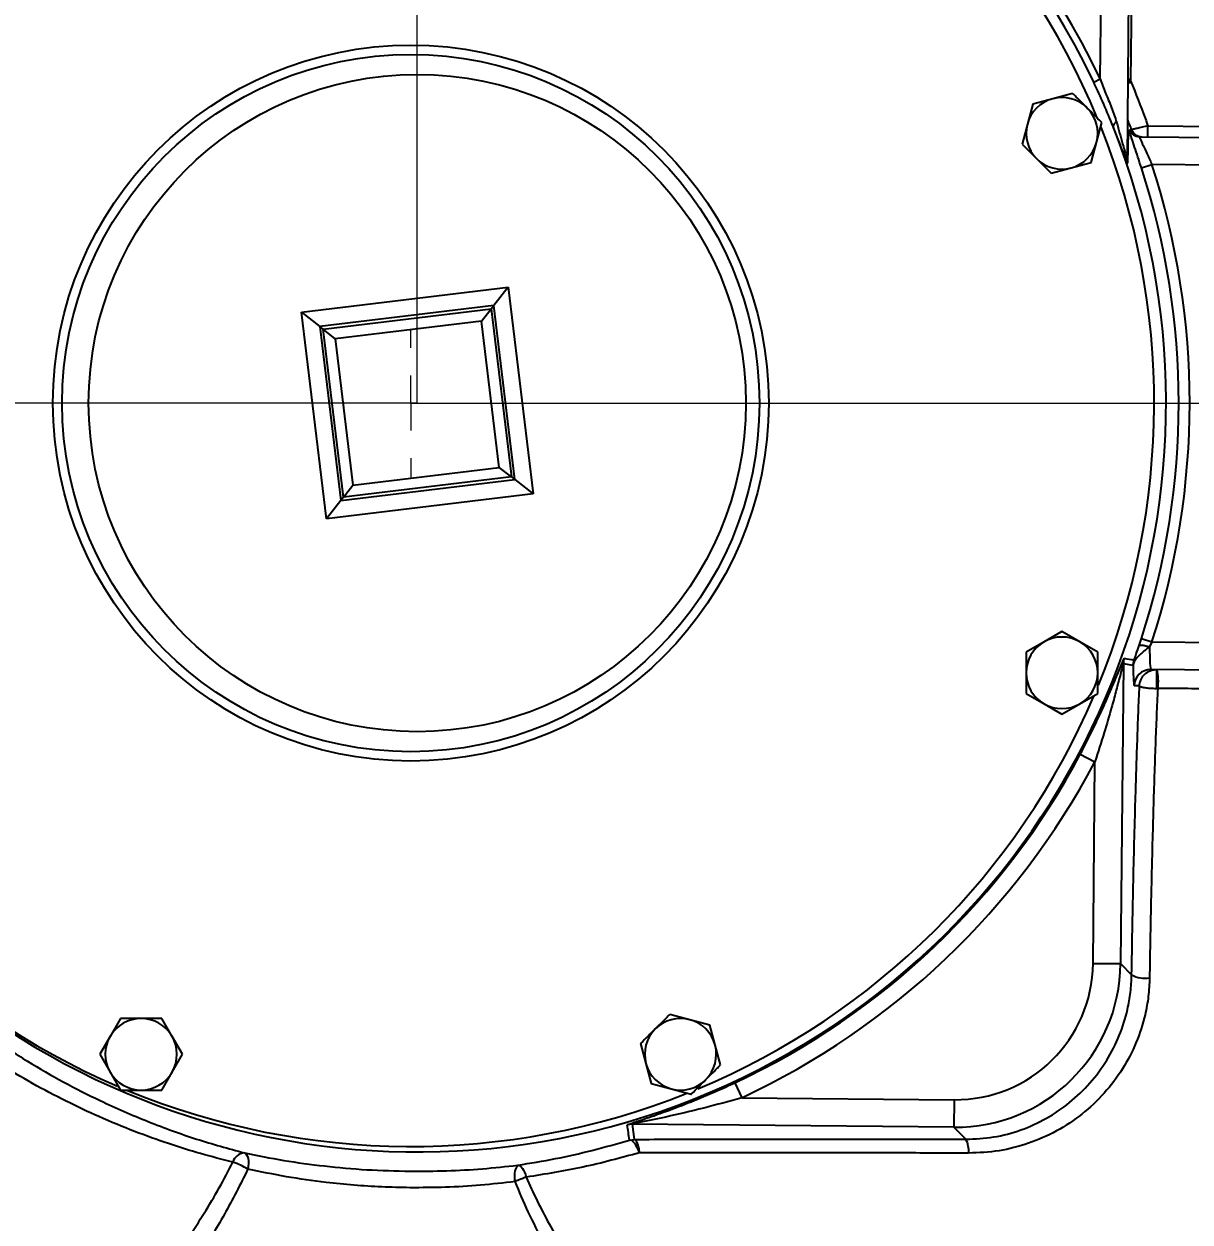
# Model space of a CAD drawing. Header units: millimetres. Extents: x 1663 to 4708, y 540 to 2693.
# Drawn here: x 2977.5 to 3189.3, y 1131.4 to 1349 of the extents above; entities that cross this region are included whole.
import ezdxf

# ---------------------------------------------------------------- set-up
doc = ezdxf.new("R2010")
doc.units = ezdxf.units.MM
doc.layers.add('10', color=7, linetype='Continuous', lineweight=0)
doc.layers.add('AM_5', color=3, linetype='Continuous', lineweight=25)
doc.styles.add('SLDTEXTSTYLE1', font='txt.shx', dxfattribs={"width": 0.7, "bigfont": 'gbcbig.shx'})
doc.dimstyles.new('SLDDIMSTYLE12$0', dxfattribs={"dimtxt": 12, "dimasz": 10, "dimexe": 0, "dimexo": 0.0625, "dimgap": 0.875, "dimtad": 1, "dimdec": 1, "dimlfac": 1.8, "dimrnd": 1e-09, "dimzin": 12, "dimdsep": 46, "dimtxsty": 'SLDTEXTSTYLE1', "dimcen": 0.09, "dimdle": 8.16, "dimclrd": 3, "dimclre": 3, "dimadec": 0, "dimazin": 3, "dimtfac": 1, "dimtdec": 1, "dimtofl": 0, "dimtmove": 0, "dimatfit": 3, "dimfxl": 0, "dimfrac": 2, "dimtolj": 1, "dimlwd": 5, "dimlwe": 5, "dimarcsym": 0})

# ---------------------------------------------------------------- blocks, each defined once
blk = doc.blocks.new('*D56')
at = {"layer": 'AM_5', "color": 3, "lineweight": 5, "transparency": 16777216}
blk.add_line((2531.8, 1192.2), (2531.8, 1508.26), dxfattribs=at)
at = {"layer": 'AM_5', "color": 3, "linetype": 'Continuous', "lineweight": 5, "transparency": 16777216}
for p, q in [((2541.8, 1508.26), (3038.92, 1508.26)), ((3048.92, 1280.2), (3048.92, 1508.26))]:
    blk.add_line(p, q, dxfattribs=at)
at = {"layer": 'AM_5', "color": 3, "transparency": 16777216}
for points in [[(2541.8, 1509.92), (2541.8, 1506.59), (2531.8, 1508.26)], [(3038.92, 1509.92), (3038.92, 1506.59), (3048.92, 1508.26)]]:
    blk.add_solid(points, dxfattribs=at)
at = {"layer": 'Defpoints', "color": 0, "transparency": 16777216}
for p in [(3048.92, 1508.26), (3048.92, 1280.13), (2531.8, 1192.13)]:
    blk.add_point(p, dxfattribs=at)
at = {"layer": 'AM_5', "color": 0, "transparency": 16777216, "insert": (2794.26, 1522.85), "char_height": 12, "width": 2.3333, "attachment_point": 5, "style": 'SLDTEXTSTYLE1'}
blk.add_mtext('\\A1;{\\H2.28571x;520}', dxfattribs=at)
blk = doc.blocks.new('*D57')
at = {"layer": 'AM_5', "color": 3, "lineweight": 5, "transparency": 16777216}
blk.add_line((3048.92, 1280.2), (3048.92, 1719.24), dxfattribs=at)
at = {"layer": 'AM_5', "color": 3, "linetype": 'Continuous', "lineweight": 5, "transparency": 16777216}
for p, q in [((3058.92, 1719.24), (3449.22, 1719.24)), ((3459.22, 1244.46), (3459.22, 1719.24))]:
    blk.add_line(p, q, dxfattribs=at)
at = {"layer": 'AM_5', "color": 3, "transparency": 16777216}
for points in [[(3058.92, 1720.91), (3058.92, 1717.57), (3048.92, 1719.24)], [(3449.22, 1720.91), (3449.22, 1717.57), (3459.22, 1719.24)]]:
    blk.add_solid(points, dxfattribs=at)
at = {"layer": 'Defpoints', "color": 0, "transparency": 16777216}
for p in [(3459.22, 1719.24), (3048.92, 1280.13), (3459.22, 1244.4)]:
    blk.add_point(p, dxfattribs=at)
at = {"layer": 'AM_5', "color": 0, "transparency": 16777216, "insert": (3254.07, 1733.83), "char_height": 12, "attachment_point": 5, "style": 'SLDTEXTSTYLE1'}
blk.add_mtext('\\A1;{\\H2.28571x;410}', dxfattribs=at)
blk = doc.blocks.new('*D60')
at = {"layer": 'AM_5', "color": 3, "lineweight": 5, "transparency": 16777216}
blk.add_line((3048.86, 1280.13), (2781.7, 1280.13), dxfattribs=at)
at = {"layer": 'AM_5', "color": 3, "linetype": 'Continuous', "lineweight": 5, "transparency": 16777216}
for p, q in [((2781.7, 1270.13), (2781.7, 951.26)), ((3046.96, 941.26), (2781.7, 941.26))]:
    blk.add_line(p, q, dxfattribs=at)
at = {"layer": 'AM_5', "color": 3, "transparency": 16777216}
for points in [[(2780.04, 1270.13), (2783.37, 1270.13), (2781.7, 1280.13)], [(2780.04, 951.26), (2783.37, 951.26), (2781.7, 941.26)]]:
    blk.add_solid(points, dxfattribs=at)
at = {"layer": 'Defpoints', "color": 0, "transparency": 16777216}
for p in [(3048.92, 1280.13), (2781.7, 941.26), (3047.02, 941.26)]:
    blk.add_point(p, dxfattribs=at)
at = {"layer": 'AM_5', "color": 0, "transparency": 16777216, "insert": (2767.11, 999.56), "char_height": 12, "attachment_point": 5, "rotation": 90, "style": 'SLDTEXTSTYLE1'}
blk.add_mtext('\\A1;{\\H2.28571x;340}', dxfattribs=at)
blk = doc.blocks.new('*D61')
at = {"layer": 'AM_5', "color": 3, "lineweight": 5, "transparency": 16777216}
blk.add_line((3363.11, 1711.63), (3435.89, 1711.63), dxfattribs=at)
at = {"layer": 'AM_5', "color": 3, "linetype": 'Continuous', "lineweight": 5, "transparency": 16777216}
for p, q in [((3435.89, 1701.63), (3435.89, 1290.13)), ((3048.98, 1280.13), (3435.89, 1280.13))]:
    blk.add_line(p, q, dxfattribs=at)
at = {"layer": 'AM_5', "color": 3, "transparency": 16777216}
for points in [[(3434.22, 1701.63), (3437.56, 1701.63), (3435.89, 1711.63)], [(3434.22, 1290.13), (3437.56, 1290.13), (3435.89, 1280.13)]]:
    blk.add_solid(points, dxfattribs=at)
at = {"layer": 'Defpoints', "color": 0, "transparency": 16777216}
for p in [(3363.04, 1711.63), (3048.92, 1280.13), (3435.89, 1280.13)]:
    blk.add_point(p, dxfattribs=at)
at = {"layer": 'AM_5', "color": 0, "transparency": 16777216, "insert": (3421.3, 1523.28), "char_height": 12, "attachment_point": 5, "rotation": 90, "style": 'SLDTEXTSTYLE1'}
blk.add_mtext('\\A1;{\\H2.28571x;430}', dxfattribs=at)
blk = doc.blocks.new('*D62')
at = {"layer": 'AM_5', "color": 3, "lineweight": 5, "transparency": 16777216}
blk.add_line((3402.19, 1483.08), (3339.83, 1483.08), dxfattribs=at)
at = {"layer": 'AM_5', "color": 3, "linetype": 'Continuous', "lineweight": 5, "transparency": 16777216}
for p, q in [((3339.83, 1473.08), (3339.83, 1290.13)), ((3048.98, 1280.13), (3339.83, 1280.13))]:
    blk.add_line(p, q, dxfattribs=at)
at = {"layer": 'AM_5', "color": 3, "transparency": 16777216}
for points in [[(3338.17, 1473.08), (3341.5, 1473.08), (3339.83, 1483.08)], [(3338.17, 1290.13), (3341.5, 1290.13), (3339.83, 1280.13)]]:
    blk.add_solid(points, dxfattribs=at)
at = {"layer": 'Defpoints', "color": 0, "transparency": 16777216}
for p in [(3402.25, 1483.08), (3048.92, 1280.13), (3339.83, 1280.13)]:
    blk.add_point(p, dxfattribs=at)
at = {"layer": 'AM_5', "color": 0, "transparency": 16777216, "insert": (3325.24, 1381.61), "char_height": 12, "attachment_point": 5, "rotation": 90, "style": 'SLDTEXTSTYLE1'}
blk.add_mtext('\\A1;{\\H2.28571x;200}', dxfattribs=at)
blk = doc.blocks.new('*D76')
at = {"layer": 'AM_5', "color": 3, "lineweight": 5, "transparency": 16777216}
blk.add_line((3048.89, 1280.05), (3048.89, 1626.02), dxfattribs=at)
at = {"layer": 'AM_5', "color": 3, "linetype": 'Continuous', "lineweight": 5, "transparency": 16777216}
for p, q in [((3058.89, 1626.02), (3131.88, 1626.02)), ((3141.88, 1582.7), (3141.88, 1626.02))]:
    blk.add_line(p, q, dxfattribs=at)
at = {"layer": 'AM_5', "color": 3, "transparency": 16777216}
for points in [[(3058.89, 1627.69), (3058.89, 1624.36), (3048.89, 1626.02)], [(3131.88, 1627.69), (3131.88, 1624.36), (3141.88, 1626.02)]]:
    blk.add_solid(points, dxfattribs=at)
at = {"layer": 'Defpoints', "color": 0, "transparency": 16777216}
for p in [(3141.88, 1626.02), (3141.88, 1582.63), (3048.89, 1279.99)]:
    blk.add_point(p, dxfattribs=at)
at = {"layer": 'AM_5', "color": 0, "transparency": 16777216, "insert": (3095.38, 1632.9), "char_height": 12, "attachment_point": 5, "style": 'SLDTEXTSTYLE1'}
blk.add_mtext('\\A1;93', dxfattribs=at)
blk = doc.blocks.new('SW_CENTERMARKSYMBOL_12')
at = {"layer": '10', "color": 0}
for p, q in [((0, 1), (0, 1.35)), ((0, 0), (0, 0.5)), ((-1, 0), (-1.35, 0)), ((0, 0), (-0.5, 0)), ((0, 0), (0, -0.5)), ((0, 0), (0.5, 0)), ((1, 0), (1.35, 0)), ((0, -1), (0, -1.35))]:
    blk.add_line(p, q, dxfattribs=at)

msp = doc.modelspace()

# ---------------------------------------------------------------- linework, layer by layer
at = {"color": 7, "linetype": 'Continuous', "lineweight": 25}
for p, q in [((3172.969, 1338.995), (3173.752, 1423.557)), ((3178.752, 1423.511), (3177.834, 1324.359)), ((3178.974, 1393.508), (3178.466, 1338.635)), ((3171.774, 1338.428), (3172.969, 1338.995)), ((3178.363, 1338.318), (3177.962, 1338.139)), ((3177.971, 1339.181), (3178.363, 1338.318)), ((3167.949, 1336.367), (3164.324, 1335.396)), ((3160.699, 1334.424), (3159.728, 1330.8)), ((3164.324, 1335.396), (3160.699, 1334.424)), ((3159.728, 1330.8), (3158.756, 1327.175)), ((3172.285, 1327.435), (3173.256, 1331.06)), ((3178.019, 1329.365), (3177.94, 1323.701)), ((3181.619, 1330.48), (3215.773, 1330.164)), ((3171.314, 1323.81), (3172.285, 1327.435)), ((3180.101, 1328.494), (3217.371, 1328.149)), ((3164.064, 1321.867), (3167.689, 1322.839)), ((3167.689, 1322.839), (3171.314, 1323.81)), ((3180.445, 1322.856), (3182.346, 1323.473)), ((3217.325, 1323.15), (3182.346, 1323.473)), ((3027.875, 1296.636), (3065.422, 1301.178)), ((3065.422, 1301.178), (3062.807, 1297.844)), ((3065.422, 1301.178), (3069.963, 1263.631)), ((3062.807, 1297.844), (3031.209, 1294.022)), ((3031.808, 1293.552), (3062.338, 1297.245)), ((3060.595, 1295.023), (3062.338, 1297.245)), ((3062.338, 1297.245), (3062.807, 1297.844)), ((3062.338, 1297.245), (3066.031, 1266.715)), ((3066.629, 1266.246), (3062.807, 1297.844)), ((3027.875, 1296.636), (3031.209, 1294.022)), ((3032.417, 1259.09), (3027.875, 1296.636)), ((3060.595, 1295.023), (3034.03, 1291.809)), ((3063.808, 1268.458), (3060.595, 1295.023)), ((3031.209, 1294.022), (3035.031, 1262.424)), ((3031.808, 1293.552), (3031.209, 1294.022)), ((3034.03, 1291.809), (3031.808, 1293.552)), ((3035.501, 1263.022), (3031.808, 1293.552)), ((3034.03, 1291.809), (3037.244, 1265.245)), ((3037.244, 1265.245), (3063.808, 1268.458)), ((3066.031, 1266.715), (3063.808, 1268.458)), ((3035.031, 1262.424), (3066.629, 1266.246)), ((3066.031, 1266.715), (3035.501, 1263.022)), ((3066.031, 1266.715), (3066.629, 1266.246)), ((3066.629, 1266.246), (3069.963, 1263.631)), ((3035.501, 1263.022), (3037.244, 1265.245)), ((3069.963, 1263.631), (3032.417, 1259.09)), ((3035.031, 1262.424), (3032.417, 1259.09)), ((3035.501, 1263.022), (3035.031, 1262.424)), ((3166.006, 1238.656), (3162.756, 1236.779)), ((3169.256, 1236.779), (3166.006, 1238.656)), ((3162.756, 1236.779), (3159.506, 1234.903)), ((3172.506, 1234.903), (3169.256, 1236.779)), ((3180.026, 1236.13), (3180.431, 1237.369)), ((3180.431, 1237.369), (3182.332, 1236.751)), ((3182.332, 1236.751), (3181.924, 1235.854)), ((3182.332, 1236.751), (3216.522, 1236.434)), ((3177.155, 1232.805), (3176.651, 1178.333)), ((3178.934, 1232.487), (3177.155, 1232.805)), ((3216.476, 1231.435), (3182.161, 1231.752)), ((3159.506, 1227.397), (3162.756, 1225.521)), ((3169.256, 1225.521), (3172.506, 1227.397)), ((3180.088, 1228.771), (3179.135, 1228.78)), ((3183.215, 1228.315), (3183.392, 1228.316)), ((3162.756, 1225.521), (3166.006, 1223.645)), ((3166.006, 1223.645), (3169.256, 1225.521)), ((3169.343, 1216.401), (3171.993, 1214.998)), ((3171.654, 1178.379), (3171.993, 1214.998)), ((3171.654, 1178.379), (3176.651, 1178.333)), ((3176.651, 1178.333), (3178.666, 1176.28)), ((2995.013, 1168.377), (2993.137, 1165.127)), ((3004.395, 1165.127), (3002.519, 1168.377)), ((3098.416, 1168.156), (3094.791, 1169.127)), ((3102.04, 1167.184), (3098.416, 1168.156)), ((3103.012, 1163.559), (3102.04, 1167.184)), ((2993.137, 1165.127), (2991.261, 1161.877)), ((3006.272, 1161.877), (3004.395, 1165.127)), ((2991.261, 1161.877), (2993.137, 1158.627)), ((3004.395, 1158.627), (3006.272, 1161.877)), ((3089.483, 1163.82), (3090.455, 1160.195)), ((3103.983, 1159.935), (3103.012, 1163.559)), ((3090.455, 1160.195), (3091.426, 1156.57)), ((2993.137, 1158.627), (2995.013, 1155.377)), ((3002.519, 1155.377), (3004.395, 1158.627)), ((3091.426, 1156.57), (3095.051, 1155.599)), ((3095.051, 1155.599), (3098.676, 1154.627)), ((3106.608, 1156.7), (3107.877, 1153.984)), ((3107.877, 1153.984), (3146.439, 1153.627)), ((3146.439, 1153.627), (3146.393, 1148.63)), ((3087.063, 1149.052), (3087.112, 1149.084)), ((3146.393, 1148.63), (3087.929, 1149.171)), ((3087.929, 1149.171), (3088.306, 1146.421)), ((3148.55, 1146.433), (3146.393, 1148.63)), ((3087.448, 1146.304), (3088.306, 1146.421))]:
    msp.add_line(p, q, dxfattribs=at)
at = {"color": 7, "linetype": 'Continuous', "lineweight": 25, "flags": 128}
for points in [[(3178.253, 1329.778), (3178.403, 1329.777), (3178.662, 1329.776)], [(3089.289, 1143.992), (3089.099, 1144.493), (3088.883, 1144.959), (3088.647, 1145.375), (3088.399, 1145.727), (3088.147, 1146.004), (3087.899, 1146.196), (3087.664, 1146.297), (3087.448, 1146.304)], [(3017.549, 1143.956), (3017.757, 1143.841), (3017.937, 1143.634), (3018.081, 1143.342), (3018.187, 1142.975), (3018.25, 1142.545), (3018.268, 1142.066), (3018.24, 1141.553), (3018.168, 1141.023)], [(3067.149, 1141.729), (3067.371, 1141.702), (3067.598, 1141.594), (3067.822, 1141.408), (3068.04, 1141.151), (3068.243, 1140.827), (3068.428, 1140.448), (3068.588, 1140.022), (3068.72, 1139.562)]]:
    msp.add_lwpolyline(points, dxfattribs=at)
at = {"color": 7, "linetype": 'Continuous', "lineweight": 25}
for centre, radius in [((3047.75, 1280.134), 65), ((3047.75, 1280.134), 63.318), ((3048.919, 1280.134), 59.677)]:
    msp.add_circle(centre, radius, dxfattribs=at)
for centre, radius, start, end in [((3048.919, 1280.134), 137.307, 25.38422, 74.34127), ((3048.919, 1280.134), 135.984, 25.38422, 75.70908), ((3047.75, 1280.134), 135, 112.71649, 156.82438), ((3047.75, 1280.134), 135, 22.54914, 66.73848), ((3048.919, 1280.134), 135.984, 21.68503, 25.38422), ((3166.006, 1329.117), 6.5, 105, 165), ((3166.006, 1329.117), 6.5, 45, 105), ((3166.006, 1329.117), 6.5, 345, 45), ((3048.919, 1280.134), 135.984, 212.60173, 21.68503), ((3166.006, 1329.117), 6.5, 165, 225), ((3047.75, 1280.134), 135, 337.69714, 21.79497), ((3176.311, 1330.144), 1.059, 111.39304, 167.1143), ((3179.87, 1330.077), 1.983, 179.47244, 201.05593), ((3180.12, 1330.493), 1.999, 200.95852, 269.45897), ((3180.529, 1330.489), 1.999, 200.89746, 269.45904), ((3091.185, 1330.817), 90.435, 358.51936, 359.78652), ((3166.006, 1329.117), 6.5, 285, 345), ((3166.006, 1329.117), 6.5, 225, 285), ((3179.813, 1324.34), 1.979, 179.47216, 198.86257), ((3048.919, 1280.134), 138.29, 341.98662, 17.99488), ((3048.919, 1280.134), 140.289, 341.98662, 17.99488), ((3166.006, 1231.15), 6.5, 120, 180), ((3166.006, 1231.15), 6.5, 60, 120), ((3166.006, 1231.15), 6.5, 0, 60), ((3180.157, 1232.777), 3.002, 160.16978, 179.45781), ((3462.167, 2787.282), 1579.383, 259.610153, 259.675889), ((3179.632, 1233.337), 0.533, 165.65502, 200.31928), ((3182.134, 1228.753), 2.999, 89.48721, 179.4872), ((3156.393, 1229.895), 26.868, 356.6307, 3.94416), ((3175.497, 1229.719), 8.019, 349.92227, 14.61049), ((3166.006, 1231.15), 6.5, 180, 240), ((3166.006, 1231.15), 6.5, 300, 0), ((3047.75, 1280.134), 135, 202.64746, 246.75913), ((3047.75, 1280.134), 135, 292.70574, 336.77891), ((3166.006, 1231.15), 6.5, 240, 300), ((3048.919, 1280.134), 136.249, 295.04967, 332.11054), ((3048.919, 1280.134), 139.247, 295.04967, 332.11054), ((3181.19, 1181.333), 5.648, 243.45041, 277.40401), ((2998.766, 1161.877), 6.5, 90, 150), ((2998.766, 1161.877), 6.5, 30, 90), ((3096.733, 1161.877), 6.5, 75, 135), ((3096.733, 1161.877), 6.5, 135, 195), ((3096.733, 1161.877), 6.5, 15, 75), ((2998.766, 1161.877), 6.5, 150, 210), ((2998.766, 1161.877), 6.5, 330, 30), ((3096.733, 1161.877), 6.5, 315, 15), ((3096.733, 1161.877), 6.5, 195, 255), ((2998.766, 1161.877), 6.5, 210, 270), ((2998.766, 1161.877), 6.5, 270, 330), ((3047.75, 1280.134), 135, 247.60479, 291.73669), ((3096.733, 1161.877), 6.5, 255, 315), ((3087.901, 1146.17), 3.002, 89.48008, 106.21435), ((1270.981, 893.029), 1834.04, 7.937744, 8.024427), ((3144.995, 1144.42), 4.085, 352.91867, 29.51419), ((3017.658, 1141.672), 2.287, 92.71565, 164.62279), ((3011.262, 1129.649), 13.306, 58.73412, 71.64587), ((3070.025, 1139.781), 3.474, 145.88089, 197.01279), ((3076.981, 1115.723), 25.229, 109.11281, 114.03823)]:
    msp.add_arc(centre, radius, start, end, dxfattribs=at)
for centre, major_axis, ratio, start_param, end_param in [((3182.207, 1236.752), (0.046, 5), 0.0558732, 1.7519417, 3.1415927), ((3179.209, 1236.78), (0.074, 8), 0.0349208, 2.1376065, 3.1415927), ((3146.64, 1178.641), (-21.033, 21.426), 0.9991879, 2.3568035, 3.9263818), ((3146.64, 1178.641), (-17.535, 17.862), 0.9987828, 2.3568035, 3.9263818)]:
    msp.add_ellipse(centre, major_axis=major_axis, ratio=ratio, start_param=start_param, end_param=end_param, dxfattribs=at)
for points, knots in [([(3172.969, 1338.995), (3173.277, 1338.13), (3173.91, 1336.352), (3175.056, 1333.782), (3175.638, 1332.006), (3175.925, 1331.13)], [0, 0, 0, 0, 0.3242836, 0.6667767, 1, 1, 1, 1]), ([(3178.363, 1338.318), (3178.374, 1338.325), (3178.401, 1338.341), (3178.435, 1338.397), (3178.461, 1338.497), (3178.464, 1338.583), (3178.466, 1338.635)], [0, 0, 0, 0, 0.1165665, 0.2655633, 0.5507628, 1, 1, 1, 1]), ([(3178.466, 1338.635), (3179.391, 1336.357), (3180.488, 1333.656), (3181.466, 1330.91), (3181.619, 1330.48)], [0, 0, 0, 0, 0.8435767, 1, 1, 1, 1]), ([(3170.602, 1333.713), (3169.938, 1334.378), (3169.047, 1335.269), (3168.171, 1336.145), (3167.949, 1336.367)], [0, 0, 0, 0, 0.7469333, 1, 1, 1, 1]), ([(3173.256, 1331.06), (3173.232, 1331.083), (3172.358, 1331.958), (3171.468, 1332.848), (3170.602, 1333.713)], [0, 0, 0, 0, 0.0269953, 1, 1, 1, 1]), ([(3178.662, 1329.776), (3178.548, 1330.078), (3178.308, 1330.711), (3178.041, 1331.334), (3177.902, 1331.661)], [0, 0, 0, 0, 0.4753838, 1, 1, 1, 1]), ([(3177.94, 1323.701), (3177.935, 1323.694), (3177.925, 1323.68), (3177.847, 1323.845), (3177.736, 1324.115), (3177.559, 1324.563), (3177.287, 1325.273), (3176.806, 1326.532), (3176.139, 1328.258), (3175.565, 1329.675), (3175.279, 1330.38)], [0, 0, 0, 0, 0.0618743, 0.1258885, 0.1858688, 0.2517245, 0.3674616, 0.5021894, 0.7522187, 1, 1, 1, 1]), ([(3175.925, 1331.13), (3176.303, 1329.799), (3176.871, 1327.801), (3177.455, 1325.62), (3177.712, 1324.685), (3177.802, 1324.398), (3177.83, 1324.336), (3177.833, 1324.351), (3177.834, 1324.359)], [0, 0, 0, 0, 0.4986372, 0.7486356, 0.8737899, 0.9399385, 0.9701851, 1, 1, 1, 1]), ([(3177.885, 1329.85), (3177.9, 1329.805), (3177.95, 1329.649), (3178.005, 1329.461), (3178.015, 1329.396), (3178.019, 1329.365)], [0, 0, 0, 0, 0.1748949, 0.5997666, 1, 1, 1, 1]), ([(3180.445, 1322.856), (3180.228, 1323.518), (3179.796, 1324.843), (3179.183, 1326.68), (3178.648, 1328.294), (3178.258, 1329.525), (3178.255, 1329.694), (3178.253, 1329.778)], [0, 0, 0, 0, 0.1865226, 0.3732572, 0.5600568, 0.779625, 1, 1, 1, 1]), ([(3181.619, 1330.48), (3181.268, 1330.397), (3180.56, 1330.228), (3179.632, 1330.006), (3178.972, 1329.848), (3178.703, 1329.785), (3178.67, 1329.778), (3178.662, 1329.776)], [0, 0, 0, 0, 0.2331196, 0.469709, 0.7023827, 0.9227288, 1, 1, 1, 1]), ([(3158.756, 1327.175), (3158.978, 1326.953), (3159.855, 1326.076), (3160.745, 1325.186), (3161.41, 1324.521)], [0, 0, 0, 0, 0.2530667, 1, 1, 1, 1]), ([(3180.101, 1328.494), (3180.094, 1328.474), (3180.08, 1328.433), (3180.204, 1328.108), (3180.423, 1327.61), (3180.822, 1326.743), (3181.48, 1325.35), (3182.057, 1324.099), (3182.346, 1323.473)], [0, 0, 0, 0, 0.124139, 0.2508584, 0.3709807, 0.5010025, 0.7503453, 1, 1, 1, 1]), ([(3161.41, 1324.521), (3162.276, 1323.655), (3163.166, 1322.766), (3164.04, 1321.891), (3164.064, 1321.867)], [0, 0, 0, 0, 0.9730048, 1, 1, 1, 1]), ([(2906.814, 1269.934), (2906.861, 1270.367), (2906.984, 1271.504), (2907.296, 1271.994), (2907.705, 1271.536), (2908.195, 1269.827), (2908.799, 1266.947), (2909.52, 1263.244), (2910.374, 1259.083), (2911.344, 1254.735), (2912.564, 1249.841), (2914.092, 1244.423), (2915.97, 1238.577), (2918.255, 1232.341), (2920.985, 1225.807), (2924.19, 1219.071), (2927.879, 1212.238), (2931.577, 1206.185), (2935.115, 1200.95), (2938.353, 1196.521), (2942.328, 1191.496), (2947.166, 1185.941), (2952.887, 1180.08), (2958.93, 1174.552), (2965.143, 1169.478), (2971.578, 1164.791), (2978.068, 1160.584), (2984.678, 1156.783), (2991.998, 1153.064), (3000.102, 1149.542), (3008.893, 1146.348), (3014.661, 1144.755), (3017.549, 1143.956)], [0, 0, 0, 0, 0.0260755, 0.068472, 0.110802, 0.1531098, 0.1954668, 0.2377341, 0.2695275, 0.3011026, 0.332991, 0.3646388, 0.3963559, 0.4278961, 0.4596743, 0.4914516, 0.523018, 0.5548504, 0.5758832, 0.5971224, 0.6186428, 0.6500297, 0.6821661, 0.7136009, 0.745887, 0.7773261, 0.8096086, 0.8409322, 0.8729902, 0.9148954, 0.957384, 1, 1, 1, 1]), ([(3179.116, 1233.469), (3179.143, 1233.543), (3179.274, 1233.897), (3179.587, 1234.809), (3179.854, 1235.613), (3180.026, 1236.13)], [0, 0, 0, 0, 0.0857974, 0.4114987, 1, 1, 1, 1]), ([(3181.924, 1235.854), (3181.369, 1235.441), (3180.536, 1234.82), (3179.592, 1233.846), (3179.286, 1233.384), (3179.132, 1233.152)], [0, 0, 0, 0, 0.498626, 0.748287, 1, 1, 1, 1]), ([(3180.026, 1236.13), (3180.073, 1236.159), (3180.166, 1236.217), (3180.613, 1236.183), (3181.219, 1236.064), (3181.689, 1235.924), (3181.924, 1235.854)], [0, 0, 0, 0, 0.2500015, 0.500002, 0.7500015, 1, 1, 1, 1]), ([(3159.506, 1234.903), (3159.506, 1234.589), (3159.506, 1233.35), (3159.506, 1232.091), (3159.506, 1231.15)], [0, 0, 0, 0, 0.2530667, 1, 1, 1, 1]), ([(3169.343, 1216.401), (3170.17, 1218.004), (3171.824, 1221.209), (3173.756, 1225.388), (3175.252, 1228.844), (3176.253, 1231.261), (3176.914, 1232.887), (3177.251, 1233.68), (3177.308, 1233.76), (3177.333, 1233.795)], [0, 0, 0, 0, 0.2471586, 0.4942516, 0.6433281, 0.7917771, 0.8949186, 0.9533643, 1, 1, 1, 1]), ([(3172.506, 1231.15), (3172.506, 1232.091), (3172.506, 1233.35), (3172.506, 1234.589), (3172.506, 1234.903)], [0, 0, 0, 0, 0.7469333, 1, 1, 1, 1]), ([(3177.155, 1232.805), (3177.148, 1232.793), (3177.135, 1232.772), (3177.064, 1232.54), (3176.867, 1231.808), (3176.432, 1230.107), (3175.794, 1227.677), (3174.866, 1224.284), (3173.635, 1220.048), (3172.569, 1216.77), (3171.993, 1214.998)], [0, 0, 0, 0, 0.0195494, 0.0331409, 0.0802873, 0.1758773, 0.3274564, 0.4794382, 0.7186455, 1, 1, 1, 1]), ([(3178.934, 1232.487), (3178.934, 1232.49), (3178.939, 1232.823), (3179.028, 1233.148), (3179.116, 1233.469)], [0, 0, 0, 0, 0.0113379, 1, 1, 1, 1]), ([(3179.132, 1233.152), (3179.039, 1232.937), (3178.945, 1232.719), (3178.934, 1232.489), (3178.934, 1232.487)], [0, 0, 0, 0, 0.988646, 1, 1, 1, 1]), ([(3180.088, 1228.771), (3180.088, 1228.774), (3180.088, 1228.781), (3180.088, 1228.791), (3180.089, 1228.804), (3180.09, 1228.822), (3180.091, 1228.849), (3180.094, 1228.892), (3180.1, 1228.957), (3180.111, 1229.06), (3180.136, 1229.223), (3180.195, 1229.489), (3180.375, 1230.02), (3180.813, 1230.729), (3181.552, 1231.328), (3182.247, 1231.616), (3182.758, 1231.729), (3183.057, 1231.738), (3183.197, 1231.743)], [0, 0, 0, 0, 0.00213552, 0.00466849, 0.00722082, 0.01116908, 0.01727817, 0.0267362, 0.04139976, 0.06421255, 0.1000087, 0.15744131, 0.25588711, 0.48966094, 0.70782428, 0.83342761, 0.92199918, 1, 1, 1, 1]), ([(3159.506, 1231.15), (3159.506, 1229.926), (3159.506, 1228.668), (3159.506, 1227.431), (3159.506, 1227.397)], [0, 0, 0, 0, 0.97300478, 1, 1, 1, 1]), ([(3172.506, 1227.397), (3172.506, 1227.431), (3172.506, 1228.668), (3172.506, 1229.926), (3172.506, 1231.15)], [0, 0, 0, 0, 0.0269953, 1, 1, 1, 1]), ([(3178.666, 1176.28), (3178.71, 1179.006), (3178.799, 1184.458), (3178.961, 1192.505), (3179.145, 1200.397), (3179.334, 1207.424), (3179.52, 1213.551), (3179.699, 1218.868), (3179.887, 1223.984), (3180.021, 1227.176), (3180.088, 1228.771)], [0, 0, 0, 0, 0.1393681, 0.2787363, 0.4221541, 0.565572, 0.6732645, 0.780957, 0.8904785, 1, 1, 1, 1]), ([(3180.088, 1228.771), (3180.088, 1228.771), (3180.088, 1228.77), (3180.089, 1228.769), (3180.089, 1228.767), (3180.09, 1228.765), (3180.092, 1228.761), (3180.095, 1228.755), (3180.101, 1228.747), (3180.113, 1228.733), (3180.139, 1228.711), (3180.2, 1228.674), (3180.383, 1228.599), (3180.826, 1228.493), (3181.568, 1228.396), (3182.264, 1228.345), (3182.775, 1228.322), (3183.074, 1228.318), (3183.215, 1228.315)], [0, 0, 0, 0, 0.0021399, 0.0046742, 0.0072301, 0.0111847, 0.0173054, 0.0267853, 0.0414922, 0.0643933, 0.100375, 0.1582086, 0.2575585, 0.4895782, 0.7074963, 0.833144, 0.9218448, 1, 1, 1, 1]), ([(3183.392, 1228.316), (3183.32, 1226.691), (3183.177, 1223.44), (3182.972, 1218.121), (3182.777, 1212.492), (3182.591, 1206.5), (3182.424, 1200.435), (3182.274, 1194.349), (3182.142, 1188.303), (3182.022, 1182.097), (3181.953, 1177.854), (3181.918, 1175.732)], [0, 0, 0, 0, 0.1129349, 0.2258698, 0.3411005, 0.4563312, 0.5741729, 0.6796968, 0.7852206, 0.8926103, 1, 1, 1, 1]), ([(3216.433, 1228.024), (3212.742, 1228.058), (3205.367, 1228.126), (3194.34, 1228.224), (3187.035, 1228.285), (3183.392, 1228.316)], [0, 0, 0, 0, 0.3344331, 0.6681512, 1, 1, 1, 1]), ([(3148.55, 1146.433), (3150.249, 1146.515), (3153.646, 1146.68), (3158.587, 1148.015), (3163.237, 1150.124), (3167.485, 1153.002), (3171.195, 1156.581), (3174.242, 1160.696), (3176.531, 1165.226), (3177.857, 1169.424), (3178.521, 1173.141), (3178.618, 1175.234), (3178.666, 1176.28)], [0, 0, 0, 0, 0.109353, 0.2187142, 0.3280632, 0.4374004, 0.546481, 0.6555284, 0.7606059, 0.865666, 0.9328316, 1, 1, 1, 1]), ([(3181.918, 1175.732), (3181.866, 1174.614), (3181.761, 1172.377), (3181.038, 1168.406), (3179.591, 1163.924), (3177.091, 1159.089), (3173.764, 1154.704), (3169.711, 1150.889), (3165.075, 1147.827), (3159.996, 1145.585), (3154.605, 1144.171), (3150.901, 1144.001), (3149.049, 1143.917)], [0, 0, 0, 0, 0.0664835, 0.1329651, 0.2373496, 0.3417564, 0.4506729, 0.5596283, 0.669444, 0.7792789, 0.8896403, 1, 1, 1, 1]), ([(3015.452, 1142.278), (3013.5, 1142.778), (3009.632, 1143.768), (3003.666, 1145.635), (2997.493, 1147.851), (2991.289, 1150.417), (2985.087, 1153.331), (2979.037, 1156.526), (2972.941, 1160.132), (2966.929, 1164.111), (2961.099, 1168.375), (2957.373, 1171.481), (2955.558, 1172.993)], [0, 0, 0, 0, 0.0983606, 0.1949021, 0.2961379, 0.402868, 0.4994826, 0.6007187, 0.7010737, 0.8024625, 0.9037741, 1, 1, 1, 1]), ([(2998.766, 1168.377), (2997.542, 1168.377), (2996.284, 1168.377), (2995.047, 1168.377), (2995.013, 1168.377)], [0, 0, 0, 0, 0.97300478, 1, 1, 1, 1]), ([(3002.519, 1168.377), (3002.205, 1168.377), (3000.966, 1168.377), (2999.707, 1168.377), (2998.766, 1168.377)], [0, 0, 0, 0, 0.2530667, 1, 1, 1, 1]), ([(3094.791, 1169.127), (3094.569, 1168.905), (3093.692, 1168.029), (3092.802, 1167.138), (3092.137, 1166.473)], [0, 0, 0, 0, 0.2530667, 1, 1, 1, 1]), ([(3092.137, 1166.473), (3091.271, 1165.608), (3090.382, 1164.718), (3089.507, 1163.843), (3089.483, 1163.82)], [0, 0, 0, 0, 0.9730048, 1, 1, 1, 1]), ([(3101.329, 1157.281), (3101.994, 1157.946), (3102.885, 1158.836), (3103.761, 1159.713), (3103.983, 1159.935)], [0, 0, 0, 0, 0.7469333, 1, 1, 1, 1]), ([(2995.013, 1155.377), (2995.047, 1155.377), (2996.284, 1155.377), (2997.542, 1155.377), (2998.766, 1155.377)], [0, 0, 0, 0, 0.0269953, 1, 1, 1, 1]), ([(2998.766, 1155.377), (2999.707, 1155.377), (3000.966, 1155.377), (3002.205, 1155.377), (3002.519, 1155.377)], [0, 0, 0, 0, 0.7469333, 1, 1, 1, 1]), ([(3087.112, 1149.084), (3087.246, 1149.137), (3087.511, 1149.242), (3088.725, 1149.651), (3090.595, 1150.276), (3093.7, 1151.355), (3097.515, 1152.784), (3102.074, 1154.637), (3105.098, 1156.013), (3106.608, 1156.7)], [0, 0, 0, 0, 0.0525833, 0.1042487, 0.233588, 0.352354, 0.5677926, 0.7842244, 1, 1, 1, 1]), ([(3098.676, 1154.627), (3098.699, 1154.651), (3099.574, 1155.526), (3100.464, 1156.415), (3101.329, 1157.281)], [0, 0, 0, 0, 0.0269953, 1, 1, 1, 1]), ([(3107.877, 1153.984), (3105.568, 1153.342), (3100.951, 1152.058), (3095.501, 1150.789), (3091.595, 1149.951), (3089.69, 1149.56), (3088.558, 1149.326), (3088.153, 1149.236), (3087.961, 1149.189), (3087.939, 1149.177), (3087.929, 1149.171)], [0, 0, 0, 0, 0.3307571, 0.661265, 0.7793778, 0.9018744, 0.946098, 0.9683612, 0.9854268, 1, 1, 1, 1]), ([(3067.149, 1141.729), (3069.447, 1142.107), (3073.949, 1142.848), (3080.724, 1144.37), (3085.186, 1145.653), (3087.449, 1146.304)], [0, 0, 0, 0, 0.3393773, 0.6649808, 1, 1, 1, 1]), ([(3088.306, 1146.421), (3093.2, 1146.436), (3102.988, 1146.466), (3117.976, 1146.479), (3133.152, 1146.471), (3143.418, 1146.446), (3148.55, 1146.433)], [0, 0, 0, 0, 0.24906391, 0.49812915, 0.74906425, 1, 1, 1, 1]), ([(2978.559, 1093.807), (2979.081, 1094.322), (2980.119, 1095.349), (2981.95, 1097.235), (2983.963, 1099.366), (2986.225, 1101.825), (2988.735, 1104.631), (2990.766, 1106.969), (2992.164, 1108.611), (2992.89, 1109.471), (2993.611, 1110.333), (2994.335, 1111.204), (2995.088, 1112.12), (2995.983, 1113.219), (2997.236, 1114.776), (2998.728, 1116.667), (3000.297, 1118.704), (3001.731, 1120.608), (3003.132, 1122.51), (3004.544, 1124.475), (3005.968, 1126.513), (3007.877, 1129.327), (3010.257, 1133.021), (3012.976, 1137.562), (3014.637, 1140.725), (3015.452, 1142.278)], [0, 0, 0, 0, 0.0628863, 0.12533, 0.1861755, 0.2506526, 0.3205742, 0.3900146, 0.4080073, 0.4267181, 0.4447532, 0.4619663, 0.480551, 0.500495, 0.5279516, 0.5724103, 0.6093584, 0.6421563, 0.6769653, 0.7117848, 0.7459499, 0.782583, 0.8550108, 0.9287697, 1, 1, 1, 1]), ([(3017.549, 1143.956), (3019.904, 1143.487), (3024.59, 1142.553), (3032.067, 1141.535), (3039.762, 1140.831), (3044.998, 1140.703), (3047.628, 1140.639)], [0, 0, 0, 0, 0.2508376, 0.4992015, 0.7483815, 1, 1, 1, 1]), ([(3089.289, 1143.992), (3085.868, 1143.06), (3079.019, 1141.193), (3072.155, 1140.106), (3068.72, 1139.562)], [0, 0, 0, 0, 0.4994781, 1, 1, 1, 1]), ([(3149.049, 1143.917), (3147.083, 1143.924), (3141.183, 1143.945), (3131.399, 1143.972), (3118.468, 1143.995), (3104.376, 1144.005), (3094.321, 1143.996), (3089.289, 1143.992)], [0, 0, 0, 0, 0.0968115, 0.2904543, 0.4843107, 0.7418988, 1, 1, 1, 1]), ([(3018.168, 1141.023), (3016.775, 1138.258), (3013.999, 1132.745), (3009.254, 1125.042), (3004.326, 1117.757), (2999.867, 1111.712), (2996.029, 1106.783), (2992.848, 1102.857), (2989.809, 1099.242), (2986.995, 1096.01), (2984.439, 1093.175), (2983.063, 1091.729), (2982.377, 1091.009)], [0, 0, 0, 0, 0.1251004, 0.2493928, 0.3739918, 0.4994655, 0.5830665, 0.6665381, 0.7493203, 0.8336176, 0.9171684, 1, 1, 1, 1]), ([(3047.6, 1137.641), (3045.889, 1137.675), (3042.476, 1137.743), (3037.395, 1138.078), (3031.581, 1138.66), (3025.066, 1139.59), (3020.475, 1140.544), (3018.168, 1141.023)], [0, 0, 0, 0, 0.1675022, 0.3339699, 0.5008822, 0.7492364, 1, 1, 1, 1]), ([(3047.628, 1140.639), (3049.832, 1140.648), (3054.239, 1140.665), (3060.792, 1141.039), (3065.03, 1141.499), (3067.149, 1141.729)], [0, 0, 0, 0, 0.3333806, 0.6665454, 1, 1, 1, 1]), ([(3066.703, 1138.765), (3064.615, 1138.527), (3060.463, 1138.054), (3054.05, 1137.67), (3049.753, 1137.651), (3047.6, 1137.641)], [0, 0, 0, 0, 0.3354831, 0.6671857, 1, 1, 1, 1]), ([(3113.332, 1072.529), (3112.83, 1073.1), (3111.81, 1074.261), (3109.98, 1076.361), (3108.133, 1078.498), (3106.35, 1080.577), (3103.842, 1083.526), (3100.477, 1087.54), (3096.199, 1092.768), (3091.732, 1098.398), (3087.17, 1104.374), (3082.618, 1110.642), (3078.504, 1116.696), (3074.943, 1122.357), (3071.88, 1127.69), (3069.068, 1133.109), (3067.475, 1136.919), (3066.703, 1138.765)], [0, 0, 0, 0, 0.0595747, 0.1209562, 0.163076, 0.206264, 0.2506137, 0.3332282, 0.4168663, 0.5006421, 0.5835312, 0.6674878, 0.7505293, 0.8140491, 0.874927, 0.9394163, 1, 1, 1, 1]), ([(3068.72, 1139.562), (3069.359, 1138.125), (3070.645, 1135.232), (3072.881, 1131.024), (3075.257, 1126.949), (3077.757, 1123.001), (3080.356, 1119.146), (3082.881, 1115.594), (3085.308, 1112.316), (3087.559, 1109.368), (3090.046, 1106.2), (3092.503, 1103.15), (3094.96, 1100.172), (3097.167, 1097.542), (3099.309, 1095.032), (3101.316, 1092.71), (3103.237, 1090.515), (3105.066, 1088.447), (3106.88, 1086.415), (3108.612, 1084.492), (3110.256, 1082.681), (3111.75, 1081.047), (3113.313, 1079.349), (3114.872, 1077.663), (3116.331, 1076.097), (3117.72, 1074.614), (3118.765, 1073.501), (3119.208, 1073.032), (3119.138, 1073.106), (3119.13, 1073.115)], [0, 0, 0, 0, 0.0407708, 0.0820753, 0.1240713, 0.1642771, 0.2052435, 0.2476181, 0.2812635, 0.3159766, 0.3495242, 0.3934236, 0.4270429, 0.4613801, 0.4951175, 0.5272403, 0.5573162, 0.5891294, 0.6194352, 0.6520742, 0.6836084, 0.714046, 0.7433991, 0.7861954, 0.8276454, 0.8678495, 0.930543, 0.9920819, 1, 1, 1, 1])]:
    msp.add_open_spline(points, degree=3, knots=knots, dxfattribs=at)
msp.add_open_spline([(3089.289, 1143.992), (3089.255, 1144.316), (3089.187, 1144.964), (3088.953, 1145.741), (3088.651, 1146.286), (3088.421, 1146.376), (3088.306, 1146.421)], degree=3, dxfattribs=at)

# ---------------------------------------------------------------- block references
at = {"layer": '10', "xscale": 10, "yscale": 10, "zscale": 10}
msp.add_blockref('SW_CENTERMARKSYMBOL_12', (3047.75, 1280.134), dxfattribs=at)

# ---------------------------------------------------------------- dimensions: what is measured, and where the dimension line sits
at = {"layer": 'AM_5'}
for base, p1, p2, text, picture, middle in [((3459.223, 1719.24), (3048.919, 1280.134), (3459.223, 1244.401), '{\\H2.28571x;410}', '*D57', (3254.071, 1719.24)), ((3048.919, 1508.258), (2531.802, 1192.134), (3048.919, 1280.134), '{\\H2.28571x;520}', '*D56', (2794.265, 1508.258))]:
    dim = msp.add_linear_dim(base=base, p1=p1, p2=p2, text=text, dimstyle='SLDDIMSTYLE12$0', override={"dimlfac": 1}, dxfattribs=at)
    dim.commit()
    dim.dimension.update_dxf_attribs({"geometry": picture, "text_midpoint": middle, "dimtype": 160})
for base, p1, p2, text, picture, middle in [((3435.889, 1280.134), (3363.045, 1711.634), (3048.919, 1280.134), '{\\H2.28571x;430}', '*D61', (3435.889, 1523.278)), ((3339.832, 1280.134), (3402.251, 1483.077), (3048.919, 1280.134), '{\\H2.28571x;200}', '*D62', (3339.832, 1381.605)), ((2781.703, 941.255), (3048.919, 1280.134), (3047.021, 941.255), '{\\H2.28571x;340}', '*D60', (2781.703, 999.561))]:
    dim = msp.add_linear_dim(base=base, p1=p1, p2=p2, angle=90, text=text, dimstyle='SLDDIMSTYLE12$0', override={"dimlfac": 1}, dxfattribs=at)
    dim.commit()
    dim.dimension.update_dxf_attribs({"geometry": picture, "text_midpoint": middle, "dimtype": 160})
dim = msp.add_linear_dim(base=(3141.875, 1626.024), p1=(3048.89, 1279.992), p2=(3141.875, 1582.634), dimstyle='SLDDIMSTYLE12$0', override={"dimlfac": 1, "dimpost": ''}, dxfattribs=at)
dim.commit()
dim.dimension.update_dxf_attribs({"geometry": '*D76', "text_midpoint": (3095.382, 1632.899)})

doc.saveas('drawing.dxf')
